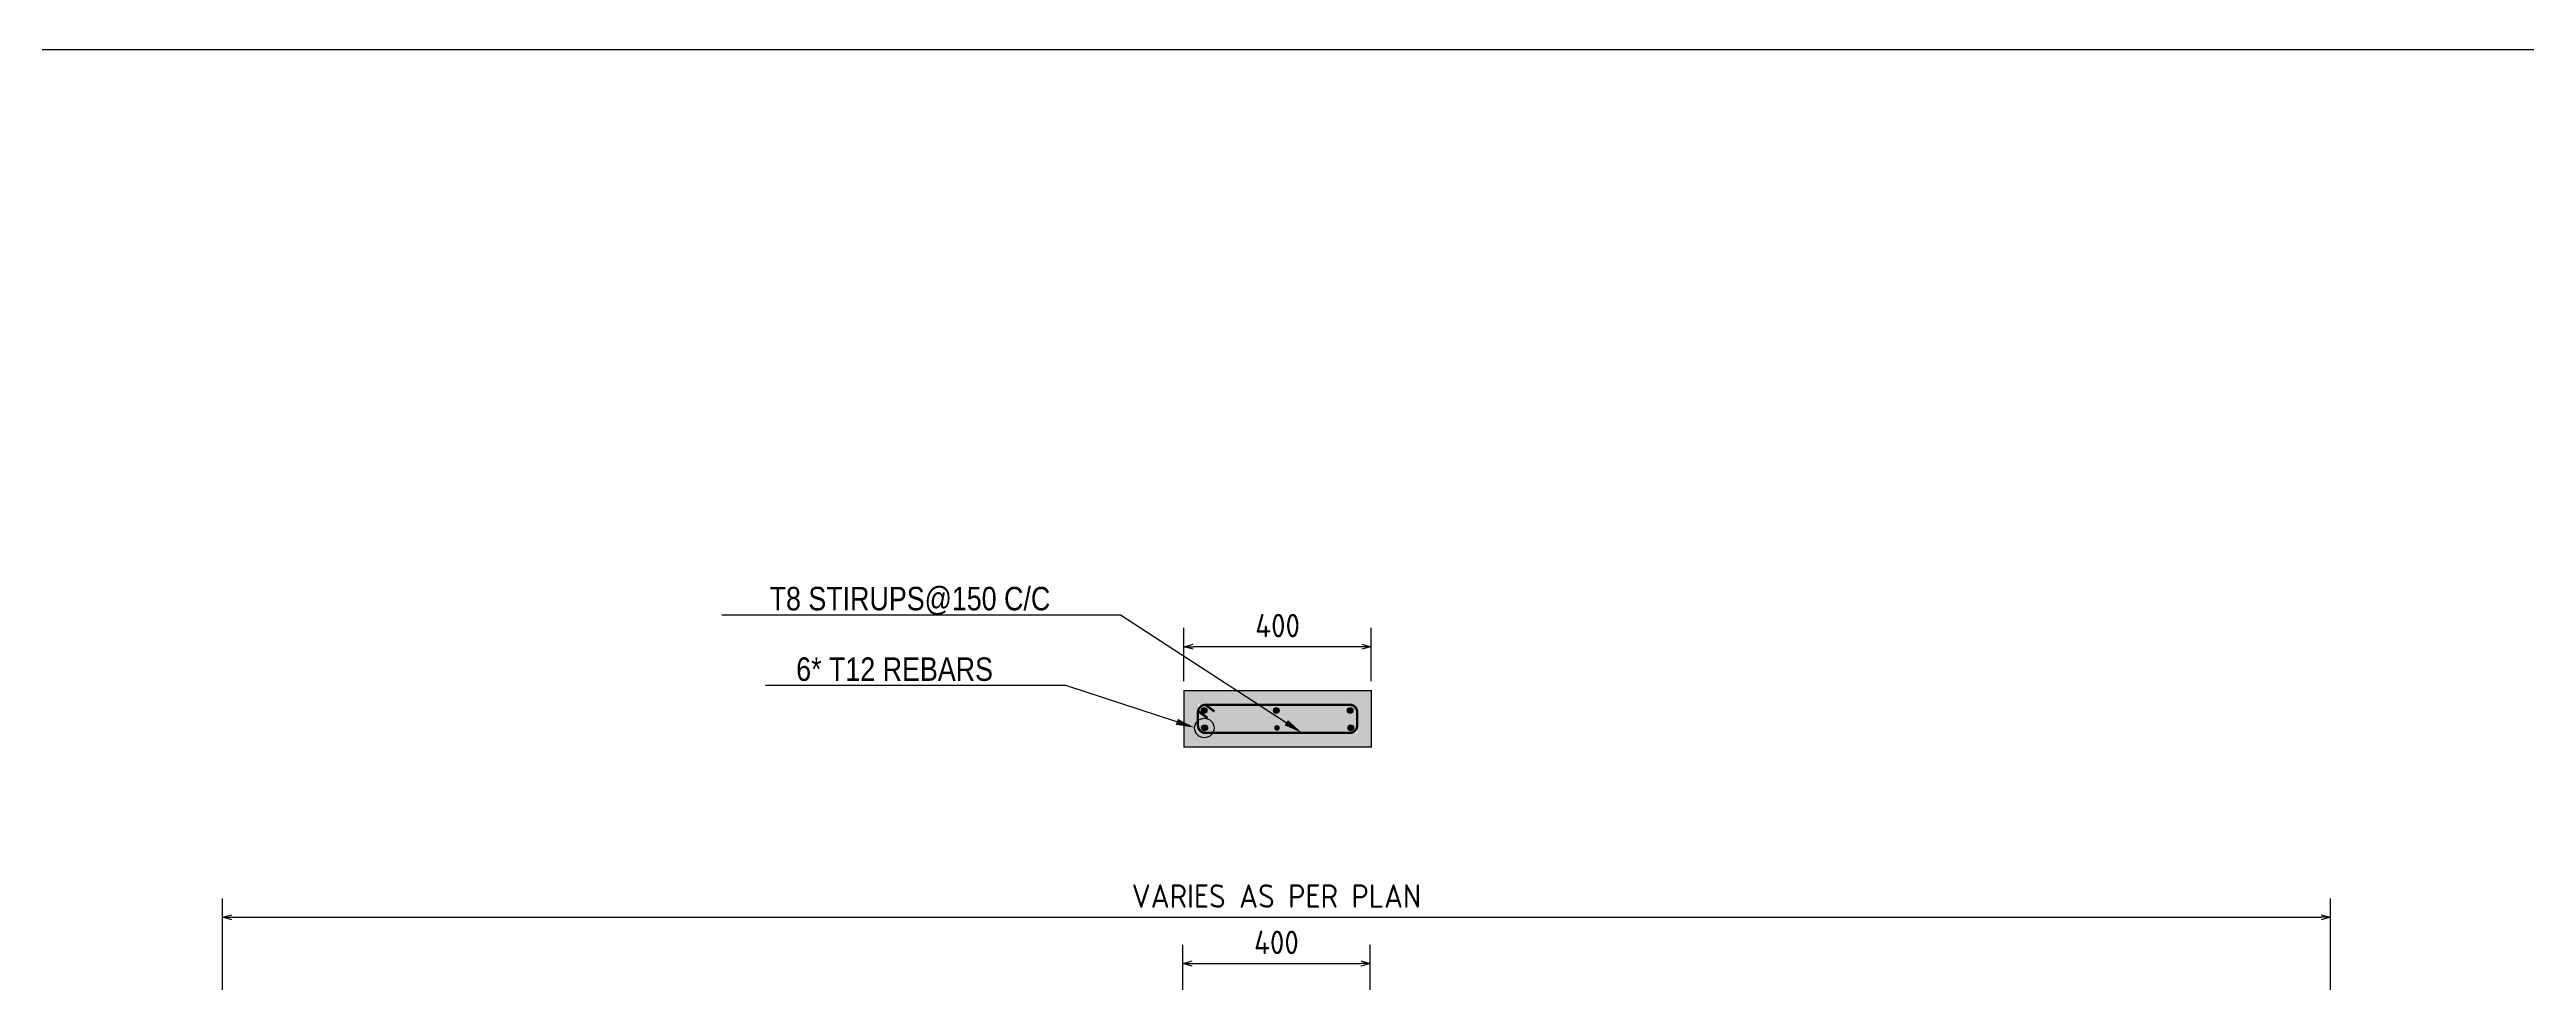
# Model space of a CAD drawing. Header units: centimetres. Extents: x -6122352 to 7132207, y -1694241 to 1947892.
# Drawn here: x 3051467 to 3056755, y -654508 to -652518 of the extents above; entities that cross this region are included whole.
import ezdxf
from ezdxf import colors
from ezdxf.entities.mleader import LeaderData, LeaderLine
from ezdxf.math import Vec2, Vec3

# ---------------------------------------------------------------- set-up
doc = ezdxf.new("R2010")
doc.units = ezdxf.units.CM
doc.header["$MEASUREMENT"] = 0
doc.header["$PDMODE"] = 66
doc.header["$PDSIZE"] = 100
for name, color, linetype in [('00-MI-DIM', 7, 'Continuous'), ('@MI-TYPE-02', 6, 'Continuous'), ('SECTION', 130, 'Continuous')]:
    doc.layers.add(name, color=color, linetype=linetype)
doc.styles.add('JWC BHQ 3.00', font='swissc.ttf', dxfattribs={"height": 3})
doc.styles.add('Schueco-BEMSTIL', font='isocpeur.ttf', dxfattribs={"width": 0.9})
doc.dimstyles.new('MI- JWC-TXT-2.5 MM', dxfattribs={"dimscale": 1.5, "dimtxt": 2.5, "dimasz": 1, "dimexe": 2, "dimexo": 1, "dimgap": 1, "dimtad": 1, "dimdec": 0, "dimdsep": 46, "dimtxsty": 'Schueco-BEMSTIL', "dimblk": 'OPEN30', "dimcen": 0, "dimdle": 2, "dimclrd": 140, "dimclre": 8, "dimclrt": 40, "dimadec": 0, "dimazin": 2, "dimtfac": 1, "dimtdec": 0, "dimtix": 1, "dimtmove": 2, "dimatfit": 3, "dimldrblk": 'OPEN', "dimfxl": 2, "dimlwd": -1, "dimlwe": -1, "dimarcsym": 0})
pattern_1 = [(50, (-6531928.604, -3484892.546), (14.345203652, -1.2550427), [1.5, -16.5]), (355, (-6531928.604, -3484892.546), (-2.775026672, 15.043842674), [1.2, -13.2]), (100.45144446, (-6531927.409, -3484892.651), (11.570176935, 13.78879982), [1.27480384, -14.02284224]), (46.1842, (-6531928.604, -3484888.546), (21.344826613, -3.310385616), [2.25, -24.75]), (96.6356355, (-6531926.826, -3484888.822), (18.693238913, 19.482372015), [1.91220684, -21.0342752]), (351.184164, (-6531928.604, -3484888.546), (18.6932389, 19.482372005), [1.8, -19.80000002]), (21, (-6531926.604, -3484889.546), (11.938141042, -8.052377813), [1.5, -16.5]), (326, (-6531926.604, -3484889.546), (4.866306638, 14.5030009), [1.2, -13.2]), (71.45144474, (-6531925.61, -3484890.217), (16.804447535, 6.450623056), [1.2748038, -14.02284224]), (37.5, (-6531928.6044, -3484892.546), (0.2431971063, 6.6578770766), [0, -13.04, 0, -13.4, 0, -13.25]), (7.5, (-6531928.6044, -3484892.546), (5.261390749, 7.8882342376), [0, -7.64, 0, -12.74, 0, -5.05]), (327.5, (-6531933.0644, -3484892.546), (10.6764487234, -0.4510974347), [0, -5, 0, -15.6, 0, -20.7]), (317.5, (-6531935.064, -3484892.546), (11.663723387, 2.002099647), [0, -6.5, 0, -10.36, 0, -14.7])]

# ---------------------------------------------------------------- blocks, each defined once
blk = doc.blocks.new('_Open30')
at = {"color": 0, "linetype": 'ByBlock', "lineweight": -2}
for p, q in [((-1, 0.27), (0, 0)), ((0, 0), (-1, -0.27)), ((0, 0), (-1, 0))]:
    blk.add_line(p, q, dxfattribs=at)
blk = doc.blocks.new('*D1709')
at = {"layer": '@MI-TYPE-02', "color": 8, "transparency": 16777216}
for p, q in [((3051836.6, -654608.4), (3051836.6, -654328.7)), ((3056336.6, -654608.4), (3056336.6, -654328.7))]:
    blk.add_line(p, q, dxfattribs=at)
at = {"layer": '@MI-TYPE-02', "color": 140, "transparency": 16777216}
blk.add_line((3051856.6, -654368.7), (3056316.6, -654368.7), dxfattribs=at)
at = {"layer": 'Defpoints', "color": 0, "transparency": 16777216}
for p in [(3056336.6, -654368.7), (3051836.6, -654628.4), (3056336.6, -654628.4)]:
    blk.add_point(p, dxfattribs=at)
at = {"layer": '@MI-TYPE-02', "color": 140, "transparency": 16777216, "xscale": 20, "yscale": 20, "zscale": 20, "rotation": 180}
blk.add_blockref('_Open30', (3051836.6, -654368.7), dxfattribs=at)
at = {"layer": '@MI-TYPE-02', "color": 140, "transparency": 16777216, "xscale": 20, "yscale": 20, "zscale": 20}
blk.add_blockref('_Open30', (3056336.6, -654368.7), dxfattribs=at)
at = {"layer": '@MI-TYPE-02', "color": 40, "transparency": 16777216, "insert": (3054086.6, -654323.7), "char_height": 50, "attachment_point": 5, "style": 'Schueco-BEMSTIL'}
blk.add_mtext('VARIES AS PER PLAN', dxfattribs=at)
blk = doc.blocks.new('_Open')
at = {"color": 0, "linetype": 'ByBlock', "lineweight": -2}
for p, q in [((-1, 0.2), (0, 0)), ((-1, -0.2), (0, 0)), ((0, 0), (-1, 0))]:
    blk.add_line(p, q, dxfattribs=at)
blk = doc.blocks.new('*D1708')
at = {"layer": '@MI-TYPE-02', "color": 8, "transparency": 16777216}
for p, q in [((3053886.6, -654608.4), (3053886.6, -654427.5)), ((3054286.6, -654608.4), (3054286.6, -654427.5))]:
    blk.add_line(p, q, dxfattribs=at)
at = {"layer": '@MI-TYPE-02', "color": 140, "transparency": 16777216}
blk.add_line((3053906.6, -654467.5), (3054266.6, -654467.5), dxfattribs=at)
at = {"layer": 'Defpoints', "color": 0, "transparency": 16777216}
for p in [(3054286.6, -654467.5), (3053886.6, -654628.4), (3054286.6, -654628.4)]:
    blk.add_point(p, dxfattribs=at)
at = {"layer": '@MI-TYPE-02', "color": 140, "transparency": 16777216, "xscale": 20, "yscale": 20, "zscale": 20, "rotation": 180}
blk.add_blockref('_Open30', (3053886.6, -654467.5), dxfattribs=at)
at = {"layer": '@MI-TYPE-02', "color": 140, "transparency": 16777216, "xscale": 20, "yscale": 20, "zscale": 20}
blk.add_blockref('_Open30', (3054286.6, -654467.5), dxfattribs=at)
at = {"layer": '@MI-TYPE-02', "color": 40, "transparency": 16777216, "insert": (3054086.6, -654422.5), "char_height": 50, "attachment_point": 5, "style": 'Schueco-BEMSTIL'}
blk.add_mtext('400', dxfattribs=at)
blk = doc.blocks.new('*D1700')
at = {"layer": '00-MI-DIM', "color": 8, "ltscale": 20, "transparency": 16777216}
for p, q in [((3053889.1, -653865.6), (3053889.1, -653751.7)), ((3054289.1, -653865.6), (3054289.1, -653751.7))]:
    blk.add_line(p, q, dxfattribs=at)
at = {"layer": '00-MI-DIM', "color": 140, "ltscale": 20, "transparency": 16777216}
blk.add_line((3054269.1, -653791.7), (3053909.1, -653791.7), dxfattribs=at)
at = {"layer": 'Defpoints', "color": 0, "ltscale": 20, "transparency": 16777216}
for p in [(3053889.1, -653791.7), (3053889.1, -653885.6), (3054289.1, -653885.6)]:
    blk.add_point(p, dxfattribs=at)
at = {"layer": '00-MI-DIM', "color": 140, "ltscale": 20, "transparency": 16777216, "xscale": 20, "yscale": 20, "zscale": 20, "rotation": 180}
blk.add_blockref('_Open30', (3053889.1, -653791.7), dxfattribs=at)
at = {"layer": '00-MI-DIM', "color": 140, "ltscale": 20, "transparency": 16777216, "xscale": 20, "yscale": 20, "zscale": 20}
blk.add_blockref('_Open30', (3054289.1, -653791.7), dxfattribs=at)
at = {"layer": '00-MI-DIM', "color": 40, "ltscale": 20, "transparency": 16777216, "insert": (3054089.1, -653746.7), "char_height": 50, "attachment_point": 5, "style": 'Schueco-BEMSTIL'}
blk.add_mtext('400', dxfattribs=at)

msp = doc.modelspace()

# ---------------------------------------------------------------- hatches: boundary and pattern name
at = {"layer": 'SECTION', "ltscale": 20}
h = msp.add_hatch(dxfattribs=at)
h.set_pattern_fill('AR-CONC', color=8, scale=2)
h.set_pattern_definition(pattern_1)
h.paths.add_polyline_path([(3053889.08166, -654005.64313), (3054289.08166, -654005.64313), (3054289.08166, -653885.64313), (3053889.08166, -653885.64313)])
h.paths.add_polyline_path([(3054259.08166, -653915.64313), (3054259.08166, -653975.64313), (3053919.08166, -653975.64313), (3053919.08166, -653915.64313)], flags=16)
h = msp.add_hatch(dxfattribs=at)
h.set_pattern_fill('AR-CONC', color=8, scale=2)
h.set_pattern_definition(pattern_1)
h.paths.add_polyline_path([(3054243.08166, -653975.64313, 0.4142135624), (3054259.08166, -653959.64313, 1.4630874888), (3054243.08166, -653915.64313), (3053935.08166, -653915.64313, 0.4142135624), (3053919.08166, -653931.64313, 1.4630874888), (3053935.08166, -653975.64313)])
at = {"layer": 'SECTION', "ltscale": 20, "true_color": 0xf4aa43}
h = msp.add_hatch(color=43, dxfattribs=at)
h.dxf.hatch_style = 1
h.paths.add_polyline_path([(3053938.4122, -653927.86101, 1), (3053926.4122, -653927.86101, 1)])
h = msp.add_hatch(color=43, dxfattribs=at)
h.dxf.hatch_style = 1
h.paths.add_polyline_path([(3053939.68608, -653964.97803, 1), (3053927.68608, -653964.97803, 1)])
h = msp.add_hatch(color=43, dxfattribs=at)
h.dxf.hatch_style = 1
h.paths.add_polyline_path([(3054092.41232, -653927.86101, 1), (3054080.41232, -653927.86101, 1)])
h = msp.add_hatch(color=43, dxfattribs=at)
h.dxf.hatch_style = 1
h.paths.add_polyline_path([(3054093.6862, -653964.97803, 1), (3054081.6862, -653964.97803, 1)])
h = msp.add_hatch(color=43, dxfattribs=at)
h.dxf.hatch_style = 1
h.paths.add_polyline_path([(3054249.96254, -653927.86101, 1), (3054237.96254, -653927.86101, 1)])
h = msp.add_hatch(color=43, dxfattribs=at)
h.dxf.hatch_style = 1
h.paths.add_polyline_path([(3054251.23642, -653964.97803, 1), (3054239.23642, -653964.97803, 1)])

# ---------------------------------------------------------------- linework, layer by layer
at = {"layer": 'Defpoints', "color": 0, "ltscale": 20}
msp.add_lwpolyline([(3047187.79938, -652518.22637), (3065911.01592, -652518.22637), (3065911.01592, -661810.59624), (3047187.79938, -661810.59624)], close=True, dxfattribs=at)
at = {"layer": 'SECTION', "color": 5, "ltscale": 20, "const_width": 3}
msp.add_lwpolyline([(3053889.08166, -653885.64313), (3054289.08166, -653885.64313), (3054289.08166, -654005.64313), (3053889.08166, -654005.64313)], close=True, dxfattribs=at)
at = {"layer": 'SECTION', "color": 0, "ltscale": 20, "const_width": 5}
msp.add_lwpolyline([(3053935.08166, -653915.64313), (3054243.08166, -653915.64313, -0.4142135624), (3054259.08166, -653931.64313), (3054259.08166, -653959.64313, -0.4142135624), (3054243.08166, -653975.64313), (3053935.08166, -653975.64313, -0.4142135624), (3053919.08166, -653959.64313), (3053919.08166, -653931.64313, -0.4142135624)], format="xyb", close=True, dxfattribs=at)
for points in [[(3053935.08166, -653915.64313), (3053954.1089, -653929.89667)], [(3053919.28947, -653929.0728), (3053939.62219, -653943.74802)]]:
    msp.add_lwpolyline(points, dxfattribs=at)
at = {"layer": 'SECTION', "color": 3, "ltscale": 20}
msp.add_circle((3053932.63065, -653965.19624), 20.72541, dxfattribs=at)
at = {"layer": 'SECTION', "color": 6, "ltscale": 20}
for centre in [(3053932.4122, -653927.86101), (3053932.9269, -653964.97803), (3053933.68608, -653964.97803), (3054086.41232, -653927.86101), (3054243.96254, -653927.86101), (3054245.23642, -653964.97803)]:
    msp.add_circle(centre, 6, dxfattribs=at)

# ---------------------------------------------------------------- dimensions: what is measured, and where the dimension line sits
at = {"layer": '00-MI-DIM', "color": 5, "ltscale": 20}
dim = msp.add_linear_dim(base=(3053889.08166, -653791.69288), p1=(3054289.08166, -653885.64313), p2=(3053889.08166, -653885.64313), dimstyle='MI- JWC-TXT-2.5 MM', dxfattribs=at)
dim.commit()
dim.dimension.update_dxf_attribs({"geometry": '*D1700', "text_midpoint": (3054089.08166, -653746.69288)})
at = {"layer": '@MI-TYPE-02'}
dim = msp.add_linear_dim(base=(3056336.57307, -654368.74167), p1=(3051836.57307, -654628.36353), p2=(3056336.57307, -654628.36353), text='VARIES AS PER PLAN', dimstyle='MI- JWC-TXT-2.5 MM', dxfattribs=at)
dim.commit()
dim.dimension.update_dxf_attribs({"geometry": '*D1709', "text_midpoint": (3054086.57307, -654323.74167)})
dim = msp.add_linear_dim(base=(3054286.57307, -654467.52775), p1=(3053886.57307, -654628.36353), p2=(3054286.57307, -654628.36353), dimstyle='MI- JWC-TXT-2.5 MM', dxfattribs=at)
dim.commit()
dim.dimension.update_dxf_attribs({"geometry": '*D1708', "text_midpoint": (3054086.57307, -654422.52775)})

# ---------------------------------------------------------------- leaders
at = {"layer": '00-MI-DIM', "color": 0, "ltscale": 20}
ml = msp.add_multileader_mtext('Standard', dxfattribs=at)
ml.set_content('T8 STIRUPS@150 C/C', style='JWC BHQ 3.00')
ml.set_leader_properties()
ml.build(insert=Vec2(0, 0))
ml.multileader.update_dxf_attribs({"text_right_attachment_type": 6, "dogleg_length": 15.44115, "arrow_head_size": 40, "scale": 20})
ctx = ml.context
ctx.base_point, ctx.scale, ctx.char_height, ctx.arrow_head_size, ctx.landing_gap_size, ctx.plane_origin = Vec3(3053002.87493, -653693.94937), 20, 50, 40, 1.8, Vec3(3053941.28067, -653825.64313)
ctx.right_attachment = 6
notes = []
notes.append((ctx, [(0, (1, 1, 0), (3053753.90152, -653724.19288), (-1, 0), 163.69283, [(0, [(3054141.28067, -653975.64313)], 0, [])])]))
ctx.mtext.insert, ctx.mtext.flow_direction = Vec3(3053004.67493, -653664.19288), 5
ml = msp.add_multileader_mtext('Standard', dxfattribs=at)
ml.set_content('6* T12 REBARS', style='JWC BHQ 3.00')
ml.set_leader_properties()
ml.build(insert=Vec2(0, 0))
ml.multileader.update_dxf_attribs({"text_right_attachment_type": 6, "dogleg_length": 15.44115, "arrow_head_size": 40, "scale": 20})
ctx = ml.context
ctx.base_point, ctx.scale, ctx.char_height, ctx.arrow_head_size, ctx.landing_gap_size, ctx.plane_origin = Vec3(3053059.5893, -653840.20694), 20, 50, 40, 1.8, Vec3(3053712.07079, -653806.49304)
ctx.right_attachment = 6
notes.append((ctx, [(0, (1, 1, 0), (3053636.88213, -653874.63875), (-1, 0), 163.69283, [(0, [(3053911.92136, -653964.37906)], 0, [])])]))
ctx.mtext.insert, ctx.mtext.flow_direction = Vec3(3053061.3893, -653814.63875), 5
for ctx, leaders in notes:
    for number, flags, end, landing, length, lines in leaders:
        leader = LeaderData()
        leader.index, (leader.has_last_leader_line, leader.has_dogleg_vector, leader.attachment_direction) = number, flags
        leader.last_leader_point, leader.dogleg_vector, leader.dogleg_length = Vec3(end), Vec3(landing), length
        for number, points, colour, breaks in lines:
            line = LeaderLine()
            line.index, line.vertices, line.color, line.breaks = number, Vec3.list(points), colors.encode_raw_color(colour), breaks
            leader.lines.append(line)
        ctx.leaders.append(leader)

doc.saveas('drawing.dxf')
